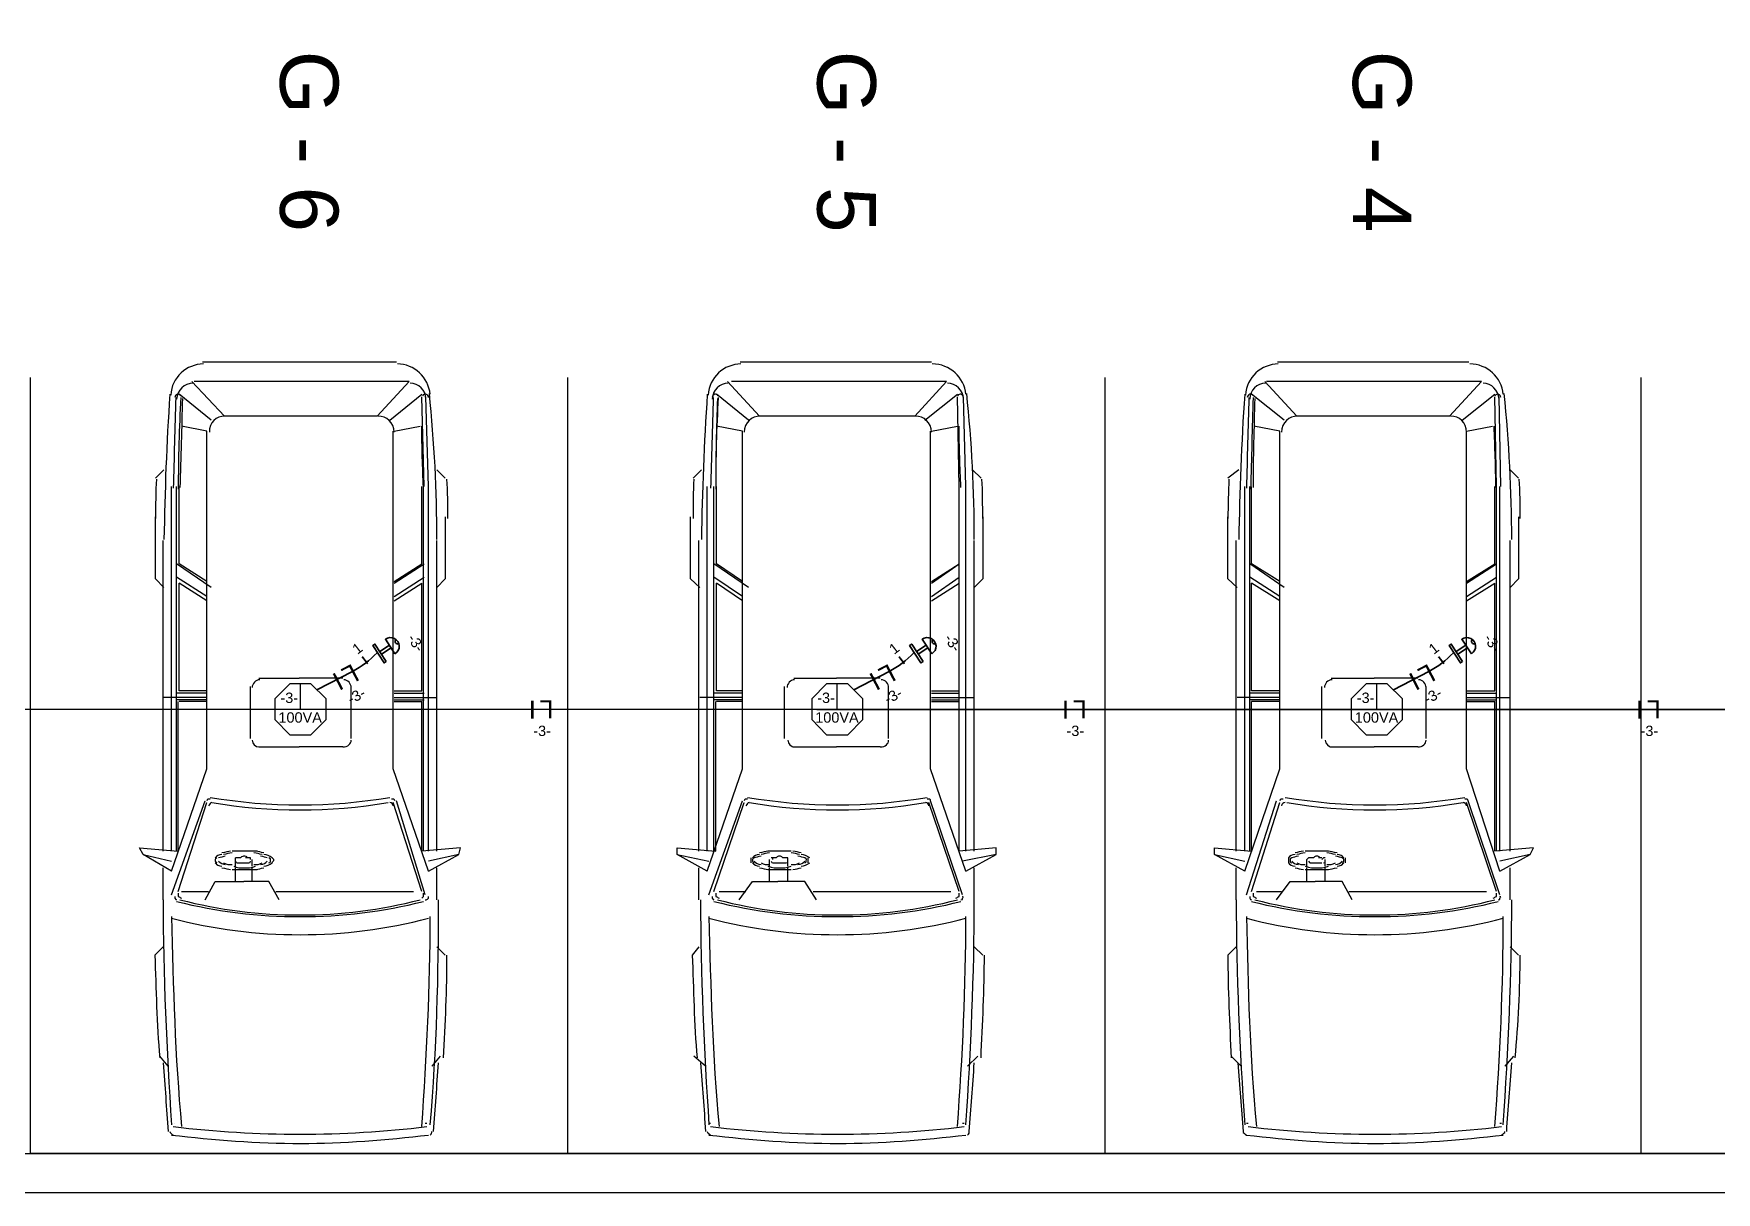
# Model space of a CAD drawing. Header units: millimetres. Extents: x 40 to 176, y -32 to 59.
# Drawn here: x 67.5 to 74, y -16.12 to -11.65 of the extents above; entities that cross this region are included whole.
import ezdxf
from ezdxf.enums import TextEntityAlignment as Align

# ---------------------------------------------------------------- set-up
doc = ezdxf.new("R2010")
doc.units = ezdxf.units.MM
for name, color, linetype in [('1 - Circuitos', 7, 'Continuous'), ('5 - Identificadores', 7, 'Continuous'), ('7 - Eletroduto', 6, 'Continuous'), ('8 - Pontos de iluminação', 5, 'Continuous'), ('9 - Pontos de Tomadas', 240, 'Continuous'), ('Estacionamento', 30, 'Continuous')]:
    doc.layers.add(name, color=color, linetype=linetype)
doc.layers.add('4 - Edificação', color=8, linetype='Continuous', lineweight=20)
doc.styles.add('Arial0', font='arial.ttf', dxfattribs={"height": 3.14658})
doc.styles.get("Standard").update_dxf_attribs({"font": 'arial.ttf'})

# ---------------------------------------------------------------- blocks, each defined once
blk = doc.blocks.new('LAMPADA_TETO')
at = {"layer": '8 - Pontos de iluminação', "color": 5, "linetype": 'Continuous', "lineweight": 15, "true_color": 0x000005}
blk.add_lwpolyline([(0.0401, 0.0986), (-0.0412, 0.0986), (-0.0986, 0.0401), (-0.0986, -0.0395), (-0.0412, -0.098), (0.0401, -0.098), (0.0986, -0.0395), (0.0986, 0.0401)], close=True, dxfattribs=at)
for points in [[(0, 0), (0, 0.0986), (0, 0.0986)], [(0.0986, 0), (-0.0986, 0), (-0.0986, 0)]]:
    blk.add_lwpolyline(points, dxfattribs=at)
at = {"layer": '5 - Identificadores', "ltscale": 0.8, "flags": 4}
blk.add_attdef('I', (0.0233, 0.025), '', height=0.04, dxfattribs=at)
at = {"layer": '5 - Identificadores', "ltscale": 0.8}
blk.add_attdef('-N-', (-0.0775, 0.0247), '', height=0.04, dxfattribs=at)
at = {"layer": '5 - Identificadores', "ltscale": 0.8, "flags": 4}
blk.add_attdef('S-VA', text='', height=0.04, dxfattribs=at).set_placement((-0.0012, -0.0514), align=Align.CENTER)
blk = doc.blocks.new('SENSOR_DE_PRESENCA')
at = {"layer": '8 - Pontos de iluminação'}
for p, q in [((-0.006, -0.0546), (-0.006, -0.01)), ((0.006, -0.0546), (0.006, -0.01))]:
    blk.add_line(p, q, dxfattribs=at)
blk.add_lwpolyline([(0.04, -0.01), (0.04, 0), (0, 0), (-0.04, 0), (-0.04, -0.01), (0, -0.01)], close=True, dxfattribs=at)
blk.add_lwpolyline([(0.0336, -0.0546), (-0.0336, -0.0546, 1.045949)], format="xyb", close=True, dxfattribs=at)
blk.add_arc((0, -0.0897), 0.01, 8.55438, 171.44562, dxfattribs=at)
at = {"layer": '5 - Identificadores', "ltscale": 0.8}
blk.add_attdef('-1-', (0.009, -0.1258), '', height=0.04, dxfattribs=at)
blk = doc.blocks.new('CIRCUITO_LAMPADA')
at = {"layer": '1 - Circuitos', "color": 1}
blk.add_attdef('I', (-0.0831, -0.0365), '', height=0.07, dxfattribs=at)
at = {"layer": '1 - Circuitos', "color": 5}
blk.add_attdef('L', (0.0125, 0.035), '', height=0.07, rotation=180, dxfattribs=at)
at = {"layer": '5 - Identificadores', "ltscale": 0.8}
blk.add_attdef('-N-', (-0.066, -0.103), '', height=0.04, dxfattribs=at)

msp = doc.modelspace()

# ---------------------------------------------------------------- linework, layer by layer
at = {"layer": '4 - Edificação'}
for p, q in [((55.0208, -15.9677), (80.4208, -15.9677)), ((55.6708, -16.1177), (80.4208, -16.1177))]:
    msp.add_line(p, q, dxfattribs=at)
at = {"layer": '4 - Edificação', "color": 252}
msp.add_lwpolyline([(53.5708, -16.1177), (80.5708, -16.1177), (80.5708, -8.1177), (53.5708, -8.1177)], close=True, dxfattribs=at)
at = {"layer": '7 - Eletroduto'}
for points in [[(66.5273, -14.2534), (70.5079, -14.2531)], [(70.5273, -14.2534), (74.3145, -14.2534)]]:
    msp.add_lwpolyline(points, dxfattribs=at)
at = {"layer": '8 - Pontos de iluminação'}
for points in [[(68.5978, -14.1784), (68.7344, -14.1071, 0.082035), (68.8295, -14.0355, -0.114062)], [(70.6702, -14.1784), (70.8068, -14.1071, 0.082035), (70.9019, -14.0355, -0.114062)], [(72.7533, -14.1784), (72.8899, -14.1071, 0.082035), (72.9851, -14.0355, -0.114062)]]:
    msp.add_lwpolyline(points, format="xyb", dxfattribs=at)
at = {"layer": 'Estacionamento', "linetype": 'Continuous', "lineweight": 20}
for points in [[(68.9051, -12.9139), (68.1563, -12.9139), (68.1563, -12.9139)], [(70.9702, -12.9139), (70.231, -12.9139), (70.231, -12.9139)], [(73.0449, -12.9139), (72.3058, -12.9139), (72.3058, -12.9139)], [(68.2406, -13.1214), (68.1141, -12.9884), (68.1141, -12.9884)], [(68.9538, -12.9884), (68.1239, -12.9884), (68.1239, -12.9884)], [(68.8306, -13.1214), (68.9538, -12.9884), (68.9538, -12.9884)], [(70.3056, -13.1214), (70.1824, -12.9884), (70.1824, -12.9884)], [(71.0285, -12.9884), (70.1986, -12.9884), (70.1986, -12.9884)], [(70.9053, -13.1214), (71.0285, -12.9884), (71.0285, -12.9884)], [(72.3804, -13.1214), (72.2572, -12.9884), (72.2572, -12.9884)], [(73.0936, -12.9884), (72.2637, -12.9884), (72.2637, -12.9884)], [(72.9704, -13.1214), (73.0936, -12.9884), (73.0936, -12.9884)], [(68.1887, -13.1376), (68.0655, -13.0371), (68.0655, -13.0371)], [(68.8792, -13.1376), (69.0024, -13.0371), (69.0024, -13.0371)], [(69.0121, -13.3937), (69.0024, -13.0468), (69.0024, -13.0468)], [(69.0283, -13.3937), (69.0186, -13.0468), (69.0186, -13.0468)], [(70.2635, -13.1376), (70.1403, -13.0371), (70.1403, -13.0371)], [(70.9442, -13.1376), (71.0707, -13.0371), (71.0707, -13.0371)], [(71.0771, -13.3937), (71.0707, -13.0468), (71.0707, -13.0468)], [(71.1031, -13.3937), (71.0934, -13.0468), (71.0934, -13.0468)], [(72.3317, -13.1376), (72.2053, -13.0371), (72.2053, -13.0371)], [(73.019, -13.1376), (73.1454, -13.0371), (73.1454, -13.0371)], [(73.1519, -13.3937), (73.1454, -13.0468), (73.1454, -13.0468)], [(73.1681, -13.3937), (73.1616, -13.0468), (73.1616, -13.0468)], [(68.8306, -13.1214), (68.2406, -13.1214), (68.2406, -13.1214)], [(70.9053, -13.1214), (70.3056, -13.1214), (70.3056, -13.1214)], [(72.9704, -13.1214), (72.3804, -13.1214), (72.3804, -13.1214)], [(68.1725, -13.1797), (68.0752, -13.1603), (68.0752, -13.1603)], [(68.8954, -13.1797), (68.9959, -13.1603), (68.9959, -13.1603)], [(70.2408, -13.1797), (70.1403, -13.1603), (70.1403, -13.1603)], [(70.9702, -13.1797), (71.0707, -13.1603), (71.0707, -13.1603)], [(72.3155, -13.1797), (72.215, -13.1603), (72.215, -13.1603)], [(73.0352, -13.1797), (73.1357, -13.1603), (73.1357, -13.1603)], [(68.0071, -13.3288), (67.9747, -13.3613), (67.9747, -13.3613)], [(69.0932, -13.3613), (69.0607, -13.3288), (69.0607, -13.3288)], [(70.0819, -13.3288), (70.0495, -13.3613), (70.0495, -13.3613)], [(71.1614, -13.3613), (71.129, -13.3288), (71.129, -13.3288)], [(72.1567, -13.3288), (72.1145, -13.3613), (72.1145, -13.3613)], [(73.2362, -13.3613), (73.2038, -13.3288), (73.2038, -13.3288)], [(68.0655, -13.6919), (68.0655, -13.3937), (68.0655, -13.3937)], [(69.0024, -13.6919), (69.0024, -13.3937), (69.0024, -13.3937)], [(70.1403, -13.6919), (70.1403, -13.3937), (70.1403, -13.3937)], [(71.0771, -13.6919), (71.0771, -13.3937), (71.0771, -13.3937)], [(72.2053, -13.6919), (72.2053, -13.3937), (72.2053, -13.3937)], [(73.1454, -13.6919), (73.1454, -13.3937), (73.1454, -13.3937)], [(68.0071, -13.7827), (67.9747, -13.7503), (67.9747, -13.5104)], [(69.0932, -13.5104), (69.0932, -13.7503), (69.0607, -13.7827)], [(70.0754, -13.7827), (70.0398, -13.7503), (70.0398, -13.5104)], [(71.1679, -13.5104), (71.1679, -13.7503), (71.1355, -13.7827)], [(72.1502, -13.7827), (72.1145, -13.7503), (72.1145, -13.5104)], [(73.2362, -13.5104), (73.2362, -13.7503), (73.2038, -13.7827)], [(68.1887, -13.7827), (68.0558, -13.6919), (68.0558, -13.6919)], [(68.1725, -13.76), (68.0655, -13.6919), (68.0655, -13.6919)], [(68.8954, -13.76), (69.0024, -13.6919), (69.0024, -13.6919)], [(68.8954, -13.7665), (69.0121, -13.6919), (69.0121, -13.6919)], [(70.2635, -13.7827), (70.1305, -13.6919), (70.1305, -13.6919)], [(70.2408, -13.76), (70.1403, -13.6919), (70.1403, -13.6919)], [(70.9702, -13.76), (71.0771, -13.6919), (71.0771, -13.6919)], [(70.9702, -13.7665), (71.0771, -13.6919), (71.0771, -13.6919)], [(72.3317, -13.7827), (72.1988, -13.6919), (72.1988, -13.6919)], [(72.3155, -13.76), (72.2053, -13.6919), (72.2053, -13.6919)], [(73.0352, -13.76), (73.1454, -13.6919), (73.1454, -13.6919)], [(73.0352, -13.7665), (73.1519, -13.6919), (73.1519, -13.6919)], [(68.1725, -13.8184), (68.0558, -13.7438), (68.0558, -13.7438)], [(68.1725, -13.8346), (68.0655, -13.7665), (68.0655, -13.7665)], [(68.0655, -14.1814), (68.0655, -13.7665), (68.0655, -13.7665)], [(68.8954, -13.8184), (69.0121, -13.7438), (69.0121, -13.7438)], [(68.8954, -13.8346), (69.0024, -13.7665), (69.0024, -13.7665)], [(69.0024, -14.1814), (69.0024, -13.7665), (69.0024, -13.7665)], [(70.2408, -13.8184), (70.1305, -13.7438), (70.1305, -13.7438)], [(70.2408, -13.8346), (70.1403, -13.7665), (70.1403, -13.7665)], [(70.1403, -14.1814), (70.1403, -13.7665), (70.1403, -13.7665)], [(70.9702, -13.8184), (71.0771, -13.7438), (71.0771, -13.7438)], [(70.9702, -13.8346), (71.0771, -13.7665), (71.0771, -13.7665)], [(71.0771, -14.1814), (71.0771, -13.7665), (71.0771, -13.7665)], [(72.3155, -13.8184), (72.1988, -13.7438), (72.1988, -13.7438)], [(72.3155, -13.8346), (72.2053, -13.7665), (72.2053, -13.7665)], [(72.2053, -14.1814), (72.2053, -13.7665), (72.2053, -13.7665)], [(73.0352, -13.8184), (73.1519, -13.7438), (73.1519, -13.7438)], [(73.0352, -13.8346), (73.1454, -13.7665), (73.1454, -13.7665)], [(73.1454, -14.1814), (73.1454, -13.7665), (73.1454, -13.7665)], [(68.3735, -14.1328), (68.5291, -14.1328), (68.5291, -14.1328)], [(68.6977, -14.1328), (68.5291, -14.1328), (68.5291, -14.1328)], [(70.4385, -14.1328), (70.6038, -14.1328), (70.6038, -14.1328)], [(70.7724, -14.1328), (70.6038, -14.1328), (70.6038, -14.1328)], [(72.5133, -14.1328), (72.6786, -14.1328), (72.6786, -14.1328)], [(72.8472, -14.1328), (72.6786, -14.1328), (72.6786, -14.1328)], [(68.1725, -14.2074), (68.0071, -14.2074), (68.0071, -14.2074)], [(68.1725, -14.1912), (68.0558, -14.1912), (68.0558, -14.1912)], [(68.1725, -14.2171), (68.0558, -14.2171), (68.0558, -14.2171)], [(68.1725, -14.1814), (68.0655, -14.1814), (68.0655, -14.1814)], [(68.1725, -14.2236), (68.0655, -14.2236), (68.0655, -14.2236)], [(68.8954, -14.1814), (69.0024, -14.1814), (69.0024, -14.1814)], [(68.8954, -14.1912), (69.0121, -14.1912), (69.0121, -14.1912)], [(68.8954, -14.2074), (69.0607, -14.2074), (69.0607, -14.2074)], [(68.8954, -14.2171), (69.0121, -14.2171), (69.0121, -14.2171)], [(68.8954, -14.2236), (69.0024, -14.2236), (69.0024, -14.2236)], [(70.2408, -14.2074), (70.0754, -14.2074), (70.0754, -14.2074)], [(70.2408, -14.1912), (70.1305, -14.1912), (70.1305, -14.1912)], [(70.2408, -14.2171), (70.1305, -14.2171), (70.1305, -14.2171)], [(70.2408, -14.1814), (70.1403, -14.1814), (70.1403, -14.1814)], [(70.2408, -14.2236), (70.1403, -14.2236), (70.1403, -14.2236)], [(70.9702, -14.1814), (71.0771, -14.1814), (71.0771, -14.1814)], [(70.9702, -14.1912), (71.0771, -14.1912), (71.0771, -14.1912)], [(70.9702, -14.2074), (71.1355, -14.2074), (71.1355, -14.2074)], [(70.9702, -14.2171), (71.0771, -14.2171), (71.0771, -14.2171)], [(70.9702, -14.2236), (71.0771, -14.2236), (71.0771, -14.2236)], [(72.3155, -14.2074), (72.1502, -14.2074), (72.1502, -14.2074)], [(72.3155, -14.1912), (72.1988, -14.1912), (72.1988, -14.1912)], [(72.3155, -14.2171), (72.1988, -14.2171), (72.1988, -14.2171)], [(72.3155, -14.1814), (72.2053, -14.1814), (72.2053, -14.1814)], [(72.3155, -14.2236), (72.2053, -14.2236), (72.2053, -14.2236)], [(73.0352, -14.1814), (73.1454, -14.1814), (73.1454, -14.1814)], [(73.0352, -14.1912), (73.1519, -14.1912), (73.1519, -14.1912)], [(73.0352, -14.2074), (73.2038, -14.2074), (73.2038, -14.2074)], [(73.0352, -14.2171), (73.1519, -14.2171), (73.1519, -14.2171)], [(73.0352, -14.2236), (73.1454, -14.2236), (73.1454, -14.2236)]]:
    msp.add_lwpolyline(points, dxfattribs=at)
at = {"layer": 'Estacionamento', "linetype": 'Continuous', "lineweight": 9}
for points in [[(69.5665, -15.9677), (67.4917, -15.9677), (67.4917, -12.9722)], [(71.6412, -15.9677), (69.5665, -15.9677), (69.5665, -12.9722)], [(73.7095, -15.9677), (71.6412, -15.9677), (71.6412, -12.9722)], [(75.7843, -15.9677), (73.7095, -15.9677), (73.7095, -12.9722)], [(68.1725, -14.4829), (68.1725, -13.1797), (68.1725, -13.1797)], [(68.8922, -14.4829), (68.8922, -13.1797), (68.8922, -13.1797)], [(70.2408, -14.4829), (70.2408, -13.1797), (70.2408, -13.1797)], [(70.9669, -14.4829), (70.9669, -13.1797), (70.9669, -13.1797)], [(72.3155, -14.4829), (72.3155, -13.1797), (72.3155, -13.1797)], [(73.0352, -14.4829), (73.0352, -13.1797), (73.0352, -13.1797)], [(68.0363, -14.8006), (68.0363, -13.3937), (68.0363, -13.3937)], [(68.0558, -14.8006), (68.0558, -13.3937), (68.0558, -13.3937)], [(69.0089, -14.8006), (69.0089, -13.3937), (69.0089, -13.3937)], [(69.0283, -14.8006), (69.0283, -13.3937), (69.0283, -13.3937)], [(70.1046, -14.8006), (70.1046, -13.3937), (70.1046, -13.3937)], [(70.1305, -14.8006), (70.1305, -13.3937), (70.1305, -13.3937)], [(71.0771, -14.8006), (71.0771, -13.3937), (71.0771, -13.3937)], [(71.1031, -14.8006), (71.1031, -13.3937), (71.1031, -13.3937)], [(72.1794, -14.8006), (72.1794, -13.3937), (72.1794, -13.3937)], [(72.1988, -14.8006), (72.1988, -13.3937), (72.1988, -13.3937)], [(73.1519, -14.8006), (73.1519, -13.3937), (73.1519, -13.3937)], [(73.1649, -14.8006), (73.1649, -13.3937), (73.1649, -13.3937)], [(68.0039, -14.8006), (68.0039, -13.6012), (68.0039, -13.6012)], [(69.0607, -14.8006), (69.0607, -13.6012), (69.0607, -13.6012)], [(70.0722, -14.8006), (70.0722, -13.6012), (70.0722, -13.6012)], [(71.1355, -14.8006), (71.1355, -13.6012), (71.1355, -13.6012)], [(72.1469, -14.8006), (72.1469, -13.6012), (72.1469, -13.6012)], [(73.2038, -14.8006), (73.2038, -13.6012), (73.2038, -13.6012)], [(68.0558, -14.8006), (68.0558, -13.7438), (68.0558, -13.7438)], [(70.1305, -14.8006), (70.1305, -13.7438), (70.1305, -13.7438)], [(72.1988, -14.8006), (72.1988, -13.7438), (72.1988, -13.7438)], [(68.0623, -14.8006), (68.0623, -14.2236), (68.0623, -14.2236)], [(68.3411, -14.3662), (68.3411, -14.1652), (68.3411, -14.1652)], [(68.7301, -14.3662), (68.7301, -14.1652), (68.7301, -14.1652)], [(69.0024, -14.8006), (69.0024, -14.2236), (69.0024, -14.2236)], [(70.137, -14.8006), (70.137, -14.2236), (70.137, -14.2236)], [(70.4029, -14.3662), (70.4029, -14.1652), (70.4029, -14.1652)], [(70.8048, -14.3662), (70.8048, -14.1652), (70.8048, -14.1652)], [(71.0771, -14.8006), (71.0771, -14.2236), (71.0771, -14.2236)], [(72.2053, -14.8006), (72.2053, -14.2236), (72.2053, -14.2236)], [(72.4776, -14.3662), (72.4776, -14.1652), (72.4776, -14.1652)], [(72.8796, -14.3662), (72.8796, -14.1652), (72.8796, -14.1652)], [(73.1454, -14.8006), (73.1454, -14.2236), (73.1454, -14.2236)], [(68.3735, -14.3986), (68.5291, -14.3986), (68.5291, -14.3986)], [(68.6977, -14.3986), (68.5291, -14.3986), (68.5291, -14.3986)], [(70.4353, -14.3986), (70.6038, -14.3986), (70.6038, -14.3986)], [(70.7724, -14.3986), (70.6038, -14.3986), (70.6038, -14.3986)], [(72.51, -14.3986), (72.6786, -14.3986), (72.6786, -14.3986)], [(72.8472, -14.3986), (72.6786, -14.3986), (72.6786, -14.3986)], [(68.0363, -14.8784), (68.1725, -14.4829), (68.1725, -14.4829)], [(69.0283, -14.8784), (68.8922, -14.4829), (68.8922, -14.4829)], [(70.1046, -14.8784), (70.2408, -14.4829), (70.2408, -14.4829)], [(71.1031, -14.8784), (70.9669, -14.4829), (70.9669, -14.4829)], [(72.1794, -14.8784), (72.3155, -14.4829), (72.3155, -14.4829)], [(73.1649, -14.8784), (73.0352, -14.4829), (73.0352, -14.4829)], [(68.0363, -14.9692), (68.166, -14.6061), (68.166, -14.6061)], [(68.0623, -14.9562), (68.1725, -14.6126), (68.1725, -14.6126)], [(69.0024, -14.9562), (68.8922, -14.6126), (68.8922, -14.6126)], [(69.0154, -14.9692), (68.9051, -14.6061), (68.9051, -14.6061)], [(70.1111, -14.9692), (70.2408, -14.6061), (70.2408, -14.6061)], [(70.1305, -14.9562), (70.2472, -14.6126), (70.2472, -14.6126)], [(71.0771, -14.9562), (70.9604, -14.6126), (70.9604, -14.6126)], [(71.0901, -14.9692), (70.9669, -14.6061), (70.9669, -14.6061)], [(72.1859, -14.9692), (72.3026, -14.6061), (72.3026, -14.6061)], [(72.2053, -14.9562), (72.3155, -14.6126), (72.3155, -14.6126)], [(73.1519, -14.9562), (73.0352, -14.6126), (73.0352, -14.6126)], [(73.1649, -14.9692), (73.0417, -14.6061), (73.0417, -14.6061)], [(67.9261, -14.8136), (67.9131, -14.7877), (68.0623, -14.8006)], [(69.145, -14.8136), (69.1515, -14.7877), (69.0024, -14.8006)], [(69.9879, -14.8136), (69.9879, -14.7877), (70.137, -14.8006)], [(71.2198, -14.8136), (71.2198, -14.7877), (71.0771, -14.8006)], [(72.0627, -14.8136), (72.0627, -14.7877), (72.2053, -14.8006)], [(73.2816, -14.8136), (73.2946, -14.7877), (73.1454, -14.8006)], [(68.0363, -14.8784), (67.9261, -14.8136), (68.0363, -14.8395)], [(68.0039, -14.9886), (68.0039, -14.8655), (68.0039, -14.8655)], [(68.2827, -14.833), (68.2827, -14.8266), (68.2827, -14.8266)], [(68.2827, -14.859), (68.2827, -14.833), (68.2827, -14.833)], [(68.2827, -14.9173), (68.2827, -14.8655), (68.2827, -14.8655)], [(68.3411, -14.833), (68.3411, -14.8266), (68.3411, -14.8266)], [(68.3475, -14.859), (68.3475, -14.833), (68.3475, -14.833)], [(68.3475, -14.9173), (68.3475, -14.8655), (68.3475, -14.8655)], [(69.0283, -14.8784), (69.145, -14.8136), (69.0283, -14.8395)], [(69.0607, -14.9886), (69.0607, -14.8655), (69.0607, -14.8655)], [(70.1046, -14.8784), (69.9879, -14.8136), (70.1111, -14.8395)], [(70.0722, -14.9886), (70.0722, -14.8655), (70.0722, -14.8655)], [(70.3445, -14.859), (70.3445, -14.833), (70.3445, -14.833)], [(70.3445, -14.9173), (70.3445, -14.8655), (70.3445, -14.8655)], [(70.3575, -14.833), (70.3575, -14.8266), (70.3575, -14.8266)], [(70.4158, -14.833), (70.4158, -14.8266), (70.4158, -14.8266)], [(70.4158, -14.859), (70.4158, -14.833), (70.4158, -14.833)], [(70.4158, -14.9173), (70.4158, -14.8655), (70.4158, -14.8655)], [(71.1031, -14.8784), (71.2198, -14.8136), (71.0901, -14.8395)], [(71.1355, -14.9886), (71.1355, -14.8655), (71.1355, -14.8655)], [(72.1794, -14.8784), (72.0627, -14.8136), (72.1794, -14.8395)], [(72.1469, -14.9886), (72.1469, -14.8655), (72.1469, -14.8655)], [(72.4193, -14.833), (72.4257, -14.8266), (72.4257, -14.8266)], [(72.4193, -14.859), (72.4193, -14.833), (72.4193, -14.833)], [(72.4193, -14.9173), (72.4193, -14.8655), (72.4193, -14.8655)], [(72.4776, -14.833), (72.4841, -14.8266), (72.4841, -14.8266)], [(72.4906, -14.859), (72.4906, -14.833), (72.4906, -14.833)], [(72.4906, -14.9173), (72.4906, -14.8655), (72.4906, -14.8655)], [(73.1649, -14.8784), (73.2816, -14.8136), (73.1649, -14.8395)], [(73.2038, -14.9886), (73.2038, -14.8655), (73.2038, -14.8655)], [(68.166, -14.9886), (68.2049, -14.9173), (68.3151, -14.9173)], [(68.4513, -14.9886), (68.4124, -14.9173), (68.3151, -14.9173)], [(70.2278, -14.9886), (70.2797, -14.9173), (70.3769, -14.9173)], [(70.526, -14.9886), (70.4807, -14.9173), (70.3769, -14.9173)], [(72.3026, -14.9886), (72.3544, -14.9173), (72.4517, -14.9173)], [(72.5943, -14.9886), (72.5554, -14.9173), (72.4517, -14.9173)], [(68.0752, -14.9562), (68.179, -14.9562), (68.179, -14.9562)], [(68.4383, -14.9562), (68.97, -14.9562), (68.97, -14.9562)], [(70.15, -14.9562), (70.2537, -14.9562), (70.2537, -14.9562)], [(70.5131, -14.9562), (71.0447, -14.9562), (71.0447, -14.9562)], [(72.2248, -14.9562), (72.322, -14.9562), (72.322, -14.9562)], [(72.5814, -14.9562), (73.113, -14.9562), (73.113, -14.9562)], [(68.0039, -15.1702), (67.9715, -15.2026), (67.9715, -15.2026)], [(69.0932, -15.2026), (69.0607, -15.1702), (69.0607, -15.1702)], [(70.0722, -15.1702), (70.0463, -15.2026), (70.0463, -15.2026)], [(71.1679, -15.2026), (71.1355, -15.1702), (71.1355, -15.1702)], [(72.1469, -15.1702), (72.1145, -15.2026), (72.1145, -15.2026)], [(73.2362, -15.2026), (73.2038, -15.1702), (73.2038, -15.1702)], [(68.0234, -15.6305), (67.9909, -15.5916), (67.9909, -15.5916)], [(69.0737, -15.5916), (69.0413, -15.6305), (69.0413, -15.6305)], [(70.0981, -15.6305), (70.0527, -15.5916), (70.0527, -15.5916)], [(71.1485, -15.5916), (71.1096, -15.6305), (71.1096, -15.6305)], [(72.1664, -15.6305), (72.1275, -15.5916), (72.1275, -15.5916)], [(73.2167, -15.5916), (73.1843, -15.6305), (73.1843, -15.6305)], [(69.0154, -15.851), (69.0218, -15.851), (69.0218, -15.851)], [(70.1111, -15.851), (70.1176, -15.851), (70.1176, -15.851)], [(71.0901, -15.851), (71.0966, -15.851), (71.0966, -15.851)], [(72.1859, -15.851), (72.1923, -15.851), (72.1923, -15.851)], [(73.1649, -15.851), (73.1714, -15.851), (73.1714, -15.851)]]:
    msp.add_lwpolyline(points, dxfattribs=at)
msp.add_lwpolyline([(68.0493, -15.851), (68.0493, -15.851)], close=True, dxfattribs=at)
at = {"layer": 'Estacionamento', "linetype": 'Continuous', "lineweight": 20}
for points in [[(68.1595, -12.9204), (68.0947, -12.9204), (68.0363, -12.9722), (68.0331, -13.0403)], [(69.0348, -13.0371), (69.0283, -12.9722), (68.9732, -12.9204), (68.9084, -12.9204)], [(70.2343, -12.9204), (70.1694, -12.9204), (70.1111, -12.9722), (70.1078, -13.0403)], [(71.1031, -13.0371), (71.0966, -12.9722), (71.0415, -12.9204), (70.9734, -12.9204)], [(72.309, -12.9204), (72.2442, -12.9204), (72.1859, -12.9722), (72.1826, -13.0403)], [(73.1778, -13.0371), (73.1714, -12.9722), (73.1163, -12.9204), (73.0482, -12.9204)], [(68.0298, -13.0371), (68.0169, -13.2251), (68.0104, -13.4131), (68.0071, -13.5979)], [(68.0525, -13.05), (68.0493, -13.1667), (68.046, -13.2835), (68.0428, -13.4002)], [(68.1206, -12.9949), (68.085, -12.9949), (68.059, -13.0209), (68.0558, -13.0565)], [(68.072, -13.05), (68.0655, -13.1667), (68.0623, -13.2835), (68.0623, -13.4034)], [(68.0785, -13.0533), (68.0752, -13.1667), (68.072, -13.2802), (68.0687, -13.3969)], [(69.0186, -13.0565), (69.0186, -13.0209), (68.9894, -12.9949), (68.957, -12.9949)], [(69.0607, -13.5979), (69.0607, -13.4099), (69.051, -13.2219), (69.0316, -13.0338)], [(70.1046, -13.0371), (70.0916, -13.2251), (70.0852, -13.4131), (70.0819, -13.5979)], [(70.1273, -13.05), (70.1241, -13.1667), (70.1208, -13.2835), (70.1176, -13.4002)], [(70.1856, -12.9949), (70.1532, -12.9949), (70.1241, -13.0209), (70.1241, -13.0565)], [(70.1467, -13.05), (70.1403, -13.1667), (70.137, -13.2835), (70.137, -13.4034)], [(70.1435, -13.0533), (70.1403, -13.1667), (70.137, -13.2802), (70.137, -13.3969)], [(71.0934, -13.0565), (71.0934, -13.0209), (71.0642, -12.9949), (71.0318, -12.9949)], [(71.1355, -13.5979), (71.1355, -13.4099), (71.1258, -13.2219), (71.1063, -13.0338)], [(72.1794, -13.0371), (72.1664, -13.2251), (72.1599, -13.4131), (72.1567, -13.5979)], [(72.1956, -13.05), (72.1923, -13.1667), (72.1891, -13.2835), (72.1859, -13.4002)], [(72.2604, -12.9949), (72.228, -12.9949), (72.1988, -13.0209), (72.1988, -13.0565)], [(72.2118, -13.05), (72.2085, -13.1667), (72.2053, -13.2835), (72.2021, -13.4034)], [(72.2183, -13.0533), (72.215, -13.1667), (72.2118, -13.2802), (72.2118, -13.3969)], [(73.1616, -13.0565), (73.1584, -13.0209), (73.1325, -12.9949), (73.1, -12.9949)], [(73.2103, -13.5979), (73.2103, -13.4099), (73.2005, -13.2219), (73.1811, -13.0338)], [(68.2438, -13.1214), (68.2081, -13.1214), (68.1822, -13.1473), (68.1822, -13.183)], [(68.2438, -13.1214), (68.2081, -13.1214), (68.1822, -13.1473), (68.1822, -13.183)], [(68.8954, -13.183), (68.8954, -13.1473), (68.8662, -13.1214), (68.8338, -13.1214)], [(70.3088, -13.1214), (70.2764, -13.1214), (70.2472, -13.1473), (70.2472, -13.183)], [(70.3088, -13.1214), (70.2764, -13.1214), (70.2472, -13.1473), (70.2472, -13.183)], [(70.9702, -13.183), (70.9702, -13.1473), (70.941, -13.1214), (70.9086, -13.1214)], [(72.3836, -13.1214), (72.3512, -13.1214), (72.322, -13.1473), (72.322, -13.183)], [(72.3836, -13.1214), (72.3512, -13.1214), (72.322, -13.1473), (72.322, -13.183)], [(73.0352, -13.183), (73.0352, -13.1473), (73.0093, -13.1214), (72.9736, -13.1214)], [(69.0089, -13.3969), (69.0056, -13.3191), (69.0024, -13.2413), (69.0024, -13.1603)], [(71.0836, -13.3969), (71.0804, -13.3191), (71.0771, -13.2413), (71.0771, -13.1603)], [(73.1487, -13.3969), (73.1487, -13.3191), (73.1454, -13.2413), (73.1422, -13.1603)], [(67.978, -13.3645), (67.9747, -13.4131), (67.9747, -13.465), (67.9747, -13.5169)], [(69.1029, -13.5169), (69.1029, -13.465), (69.1029, -13.4131), (69.0996, -13.3645)], [(70.0527, -13.3645), (70.0495, -13.4131), (70.0495, -13.465), (70.0495, -13.5169)], [(71.1679, -13.5169), (71.1679, -13.465), (71.1679, -13.4131), (71.1647, -13.3645)], [(72.1178, -13.3645), (72.1178, -13.4131), (72.1145, -13.465), (72.1145, -13.5169)], [(73.2427, -13.5169), (73.2427, -13.465), (73.2427, -13.4131), (73.2394, -13.3645)], [(68.3767, -14.1393), (68.3605, -14.1393), (68.3475, -14.1555), (68.3475, -14.1685)], [(68.7301, -14.1685), (68.7301, -14.1555), (68.7171, -14.1393), (68.7009, -14.1393)], [(70.4418, -14.1393), (70.4255, -14.1393), (70.4126, -14.1555), (70.4126, -14.1685)], [(70.8048, -14.1685), (70.8048, -14.1555), (70.7919, -14.1393), (70.7757, -14.1393)], [(72.5165, -14.1393), (72.5003, -14.1393), (72.4873, -14.1555), (72.4873, -14.1685)], [(72.8796, -14.1685), (72.8796, -14.1555), (72.8666, -14.1393), (72.8504, -14.1393)]]:
    msp.add_open_spline(points, degree=3, dxfattribs=at)
for points in [[(68.072, -13.0436), (68.0687, -13.0371), (68.0623, -13.0371), (68.059, -13.0371), (68.059, -13.0371), (68.0525, -13.0403), (68.0493, -13.0436), (68.0493, -13.05)], [(69.0283, -13.05), (69.0283, -13.0436), (69.0251, -13.0403), (69.0186, -13.0371), (69.0186, -13.0371), (69.0121, -13.0371), (69.0089, -13.0371), (69.0056, -13.0436)], [(70.1467, -13.0436), (70.1435, -13.0371), (70.137, -13.0371), (70.1338, -13.0371), (70.1338, -13.0371), (70.1273, -13.0403), (70.1241, -13.0436), (70.1241, -13.05)], [(71.0934, -13.05), (71.0934, -13.0436), (71.0901, -13.0403), (71.0836, -13.0371), (71.0836, -13.0371), (71.0804, -13.0371), (71.0739, -13.0371), (71.0707, -13.0436)], [(72.2118, -13.0436), (72.2118, -13.0371), (72.2053, -13.0371), (72.1988, -13.0371), (72.1988, -13.0371), (72.1956, -13.0403), (72.1891, -13.0436), (72.1891, -13.05)], [(73.1681, -13.05), (73.1681, -13.0436), (73.1649, -13.0403), (73.1584, -13.0371), (73.1584, -13.0371), (73.1552, -13.0371), (73.1487, -13.0371), (73.1454, -13.0436)]]:
    msp.add_open_spline(points, degree=3, knots=[0, 0, 0, 0, 0.125, 0.125, 0.125, 0.125001, 1, 1, 1, 1], dxfattribs=at)
at = {"layer": 'Estacionamento', "linetype": 'Continuous', "lineweight": 9}
for points in [[(68.3475, -14.3727), (68.3475, -14.3857), (68.3605, -14.3986), (68.3735, -14.3986)], [(68.6977, -14.3986), (68.7171, -14.3986), (68.7301, -14.3857), (68.7301, -14.3727)], [(70.4158, -14.3727), (70.4158, -14.3857), (70.4288, -14.3986), (70.4418, -14.3986)], [(70.7724, -14.3986), (70.7919, -14.3986), (70.8048, -14.3857), (70.8048, -14.3727)], [(72.4906, -14.3727), (72.4906, -14.3857), (72.5035, -14.3986), (72.5165, -14.3986)], [(72.8472, -14.3986), (72.8666, -14.3986), (72.8796, -14.3857), (72.8796, -14.3727)], [(68.1854, -14.5996), (68.179, -14.5996), (68.1725, -14.5996), (68.1725, -14.6061)], [(68.1919, -14.6126), (68.1854, -14.6126), (68.1854, -14.6191), (68.179, -14.6256)], [(68.1854, -14.5931), (68.4124, -14.632), (68.6523, -14.632), (68.8792, -14.5931)], [(68.1919, -14.6126), (68.4189, -14.6515), (68.6458, -14.6515), (68.8727, -14.6126)], [(68.8922, -14.6256), (68.8922, -14.6191), (68.8857, -14.6126), (68.8792, -14.6126)], [(68.8986, -14.6061), (68.8986, -14.5996), (68.8922, -14.5996), (68.8857, -14.5996)], [(70.2602, -14.5996), (70.2537, -14.5996), (70.2472, -14.5996), (70.2472, -14.6061)], [(70.2667, -14.6126), (70.2602, -14.6126), (70.2602, -14.6191), (70.2537, -14.6256)], [(70.2602, -14.5931), (70.4871, -14.632), (70.727, -14.632), (70.954, -14.5931)], [(70.2667, -14.6126), (70.4936, -14.6515), (70.7205, -14.6515), (70.9475, -14.6126)], [(70.9604, -14.6256), (70.9604, -14.6191), (70.954, -14.6126), (70.9475, -14.6126)], [(70.9669, -14.6061), (70.9669, -14.5996), (70.9604, -14.5996), (70.954, -14.5996)], [(72.3285, -14.5996), (72.322, -14.5996), (72.3155, -14.5996), (72.3155, -14.6061)], [(72.335, -14.6126), (72.3285, -14.6126), (72.322, -14.6191), (72.322, -14.6256)], [(72.335, -14.5931), (72.5619, -14.632), (72.8018, -14.632), (73.0287, -14.5931)], [(72.3415, -14.6126), (72.5684, -14.6515), (72.7953, -14.6515), (73.0222, -14.6126)], [(73.0352, -14.6256), (73.0352, -14.6191), (73.0287, -14.6126), (73.0222, -14.6126)], [(73.0417, -14.6061), (73.0417, -14.5996), (73.0352, -14.5996), (73.0287, -14.5996)], [(68.2633, -14.8006), (68.2568, -14.8006), (68.2438, -14.8071), (68.2308, -14.8071)], [(68.2697, -14.8071), (68.2568, -14.8071), (68.2503, -14.8136), (68.2373, -14.8136)], [(68.3151, -14.8006), (68.3022, -14.8006), (68.2827, -14.8006), (68.2697, -14.8006)], [(68.3151, -14.8006), (68.3022, -14.8006), (68.2892, -14.8006), (68.2762, -14.8006)], [(68.367, -14.8006), (68.3475, -14.8006), (68.3346, -14.8006), (68.3151, -14.8006)], [(68.3605, -14.8006), (68.3475, -14.8006), (68.3281, -14.8006), (68.3151, -14.8006)], [(68.3864, -14.8136), (68.3735, -14.8136), (68.367, -14.8071), (68.354, -14.8071)], [(68.3929, -14.8071), (68.38, -14.8071), (68.3735, -14.8006), (68.3605, -14.8006)], [(70.338, -14.8006), (70.3315, -14.8006), (70.3186, -14.8071), (70.3056, -14.8071)], [(70.3445, -14.8071), (70.3315, -14.8071), (70.325, -14.8136), (70.3121, -14.8136)], [(70.3834, -14.8006), (70.3704, -14.8006), (70.351, -14.8006), (70.338, -14.8006)], [(70.3834, -14.8006), (70.3704, -14.8006), (70.3575, -14.8006), (70.338, -14.8006)], [(70.4288, -14.8006), (70.4158, -14.8006), (70.3964, -14.8006), (70.3834, -14.8006)], [(70.4288, -14.8006), (70.4093, -14.8006), (70.3964, -14.8006), (70.3834, -14.8006)], [(70.4612, -14.8136), (70.4482, -14.8136), (70.4418, -14.8071), (70.4288, -14.8071)], [(70.4677, -14.8071), (70.4547, -14.8071), (70.4482, -14.8006), (70.4353, -14.8006)], [(72.4063, -14.8006), (72.3933, -14.8006), (72.3868, -14.8071), (72.3739, -14.8071)], [(72.4128, -14.8071), (72.3998, -14.8071), (72.3933, -14.8136), (72.3804, -14.8136)], [(72.4582, -14.8006), (72.4452, -14.8006), (72.4257, -14.8006), (72.4128, -14.8006)], [(72.4582, -14.8006), (72.4452, -14.8006), (72.4322, -14.8006), (72.4128, -14.8006)], [(72.5035, -14.8006), (72.4906, -14.8006), (72.4711, -14.8006), (72.4582, -14.8006)], [(72.5035, -14.8006), (72.4841, -14.8006), (72.4711, -14.8006), (72.4582, -14.8006)], [(72.5295, -14.8136), (72.5165, -14.8136), (72.51, -14.8071), (72.4971, -14.8071)], [(72.536, -14.8071), (72.523, -14.8071), (72.51, -14.8006), (72.5035, -14.8006)], [(68.2308, -14.8136), (68.2179, -14.8136), (68.2114, -14.8201), (68.2049, -14.8266)], [(68.2114, -14.8266), (68.2049, -14.8266), (68.2049, -14.833), (68.2049, -14.833)], [(68.2114, -14.8266), (68.2049, -14.8266), (68.2049, -14.833), (68.2049, -14.833)], [(68.2049, -14.833), (68.2049, -14.8395), (68.2049, -14.8395), (68.2114, -14.846)], [(68.2049, -14.833), (68.2049, -14.8395), (68.2049, -14.846), (68.2114, -14.846)], [(68.2049, -14.846), (68.2114, -14.8525), (68.2179, -14.859), (68.2308, -14.859)], [(68.2438, -14.8201), (68.2373, -14.8201), (68.2243, -14.8266), (68.2179, -14.8266)], [(68.2179, -14.8395), (68.2243, -14.846), (68.2373, -14.8525), (68.2438, -14.8525)], [(68.2308, -14.8655), (68.2438, -14.8655), (68.2568, -14.8719), (68.2633, -14.8719)], [(68.2373, -14.846), (68.2503, -14.8525), (68.2568, -14.8525), (68.2697, -14.8525)], [(68.2697, -14.8719), (68.2827, -14.8719), (68.3022, -14.8719), (68.3151, -14.8719)], [(68.2762, -14.859), (68.2892, -14.8655), (68.3022, -14.8655), (68.3151, -14.8655)], [(68.2892, -14.8266), (68.2892, -14.8266), (68.2827, -14.8266), (68.2827, -14.8266)], [(68.2827, -14.8395), (68.2827, -14.846), (68.2892, -14.846), (68.2892, -14.846)], [(68.3022, -14.8266), (68.2957, -14.8266), (68.2957, -14.8266), (68.2892, -14.8266)], [(68.2892, -14.846), (68.2957, -14.846), (68.2957, -14.846), (68.3022, -14.846)], [(68.3151, -14.8201), (68.3151, -14.8201), (68.3086, -14.8201), (68.3022, -14.8266)], [(68.3022, -14.846), (68.3086, -14.846), (68.3151, -14.846), (68.3151, -14.846)], [(68.3281, -14.8266), (68.3281, -14.8201), (68.3216, -14.8201), (68.3151, -14.8201)], [(68.3151, -14.846), (68.3216, -14.846), (68.3281, -14.846), (68.3281, -14.846)], [(68.3151, -14.8655), (68.3281, -14.8655), (68.3475, -14.8655), (68.3605, -14.859)], [(68.3151, -14.8719), (68.3346, -14.8719), (68.3475, -14.8719), (68.367, -14.8719)], [(68.3346, -14.8266), (68.3346, -14.8266), (68.3281, -14.8266), (68.3216, -14.8266)], [(68.3216, -14.846), (68.3281, -14.846), (68.3346, -14.846), (68.3346, -14.846)], [(68.3411, -14.8266), (68.3411, -14.8266), (68.3411, -14.8266), (68.3346, -14.8266)], [(68.3346, -14.846), (68.3411, -14.846), (68.3411, -14.846), (68.3411, -14.8395)], [(68.354, -14.8525), (68.367, -14.8525), (68.3735, -14.8525), (68.3864, -14.846)], [(68.3605, -14.8719), (68.3735, -14.8719), (68.38, -14.8655), (68.3929, -14.8655)], [(68.4059, -14.8266), (68.3994, -14.8266), (68.3929, -14.8201), (68.38, -14.8201)], [(68.38, -14.8525), (68.3929, -14.8525), (68.3994, -14.846), (68.4059, -14.8395)], [(68.4253, -14.8266), (68.4124, -14.8201), (68.4059, -14.8136), (68.3929, -14.8136)], [(68.3929, -14.859), (68.4059, -14.859), (68.4124, -14.8525), (68.4253, -14.846)], [(68.4189, -14.833), (68.4189, -14.833), (68.4189, -14.8266), (68.4124, -14.8266)], [(68.4124, -14.846), (68.4189, -14.846), (68.4189, -14.8395), (68.4189, -14.833)], [(68.4318, -14.833), (68.4318, -14.833), (68.4253, -14.8266), (68.4253, -14.8266)], [(68.4253, -14.846), (68.4253, -14.8395), (68.4318, -14.8395), (68.4318, -14.833)], [(70.2732, -14.8266), (70.2732, -14.8266), (70.2732, -14.833), (70.2732, -14.833)], [(70.2732, -14.833), (70.2732, -14.8395), (70.2732, -14.8395), (70.2732, -14.846)], [(70.3056, -14.8136), (70.2926, -14.8136), (70.2861, -14.8201), (70.2797, -14.8266)], [(70.2861, -14.8266), (70.2797, -14.8266), (70.2797, -14.833), (70.2797, -14.833)], [(70.2797, -14.833), (70.2797, -14.8395), (70.2797, -14.846), (70.2861, -14.846)], [(70.2797, -14.846), (70.2861, -14.8525), (70.2926, -14.859), (70.3056, -14.859)], [(70.3121, -14.8201), (70.2991, -14.8201), (70.2926, -14.8266), (70.2861, -14.8266)], [(70.2861, -14.8395), (70.2926, -14.846), (70.2991, -14.8525), (70.3121, -14.8525)], [(70.3056, -14.8655), (70.3186, -14.8655), (70.3315, -14.8719), (70.338, -14.8719)], [(70.3121, -14.846), (70.325, -14.8525), (70.3315, -14.8525), (70.3445, -14.8525)], [(70.338, -14.859), (70.3575, -14.8655), (70.3704, -14.8655), (70.3834, -14.8655)], [(70.338, -14.8719), (70.351, -14.8719), (70.3704, -14.8719), (70.3834, -14.8719)], [(70.3575, -14.8266), (70.3575, -14.8266), (70.351, -14.8266), (70.351, -14.8266)], [(70.351, -14.8395), (70.351, -14.846), (70.3575, -14.846), (70.3575, -14.846)], [(70.3704, -14.8266), (70.3639, -14.8266), (70.3639, -14.8266), (70.3575, -14.8266)], [(70.3575, -14.846), (70.3639, -14.846), (70.3639, -14.846), (70.3704, -14.846)], [(70.3834, -14.8201), (70.3769, -14.8201), (70.3769, -14.8201), (70.3704, -14.8266)], [(70.3704, -14.846), (70.3769, -14.846), (70.3769, -14.846), (70.3834, -14.846)], [(70.3964, -14.8266), (70.3899, -14.8201), (70.3899, -14.8201), (70.3834, -14.8201)], [(70.3834, -14.846), (70.3899, -14.846), (70.3899, -14.846), (70.3964, -14.846)], [(70.3834, -14.8655), (70.3964, -14.8655), (70.4093, -14.8655), (70.4288, -14.859)], [(70.3834, -14.8719), (70.3964, -14.8719), (70.4158, -14.8719), (70.4288, -14.8719)], [(70.4093, -14.8266), (70.4093, -14.8266), (70.4029, -14.8266), (70.3964, -14.8266)], [(70.3964, -14.846), (70.4029, -14.846), (70.4093, -14.846), (70.4093, -14.846)], [(70.4158, -14.8266), (70.4158, -14.8266), (70.4158, -14.8266), (70.4093, -14.8266)], [(70.4093, -14.846), (70.4158, -14.846), (70.4158, -14.846), (70.4158, -14.8395)], [(70.4288, -14.8525), (70.4418, -14.8525), (70.4482, -14.8525), (70.4612, -14.846)], [(70.4353, -14.8719), (70.4482, -14.8719), (70.4547, -14.8655), (70.4677, -14.8655)], [(70.4807, -14.8266), (70.4742, -14.8266), (70.4677, -14.8201), (70.4547, -14.8201)], [(70.4547, -14.8525), (70.4677, -14.8525), (70.4742, -14.846), (70.4807, -14.8395)], [(70.5001, -14.8266), (70.4871, -14.8201), (70.4807, -14.8136), (70.4677, -14.8136)], [(70.4677, -14.859), (70.4807, -14.859), (70.4871, -14.8525), (70.5001, -14.846)], [(70.4871, -14.833), (70.4871, -14.833), (70.4871, -14.8266), (70.4807, -14.8266)], [(70.4807, -14.846), (70.4871, -14.846), (70.4871, -14.8395), (70.4871, -14.833)], [(70.4936, -14.833), (70.4936, -14.833), (70.4936, -14.8266), (70.4936, -14.8266)], [(70.4936, -14.846), (70.4936, -14.8395), (70.4936, -14.8395), (70.4936, -14.833)], [(72.3739, -14.8136), (72.3609, -14.8136), (72.3544, -14.8201), (72.3479, -14.8266)], [(72.3479, -14.8266), (72.3479, -14.8266), (72.3479, -14.833), (72.3479, -14.833)], [(72.3479, -14.833), (72.3479, -14.8395), (72.3479, -14.8395), (72.3479, -14.846)], [(72.3479, -14.846), (72.3544, -14.8525), (72.3609, -14.859), (72.3739, -14.859)], [(72.3609, -14.8266), (72.3544, -14.8266), (72.3544, -14.833), (72.3544, -14.833)], [(72.3544, -14.833), (72.3544, -14.8395), (72.3544, -14.846), (72.3609, -14.846)], [(72.3868, -14.8201), (72.3739, -14.8201), (72.3674, -14.8266), (72.3609, -14.8266)], [(72.3609, -14.8395), (72.3674, -14.846), (72.3739, -14.8525), (72.3868, -14.8525)], [(72.3739, -14.8655), (72.3868, -14.8655), (72.3933, -14.8719), (72.4063, -14.8719)], [(72.3804, -14.846), (72.3933, -14.8525), (72.3998, -14.8525), (72.4128, -14.8525)], [(72.4128, -14.859), (72.4322, -14.8655), (72.4452, -14.8655), (72.4582, -14.8655)], [(72.4128, -14.8719), (72.4257, -14.8719), (72.4452, -14.8719), (72.4582, -14.8719)], [(72.4322, -14.8266), (72.4322, -14.8266), (72.4257, -14.8266), (72.4257, -14.8266)], [(72.4257, -14.8395), (72.4257, -14.846), (72.4322, -14.846), (72.4322, -14.846)], [(72.4452, -14.8266), (72.4387, -14.8266), (72.4387, -14.8266), (72.4322, -14.8266)], [(72.4322, -14.846), (72.4387, -14.846), (72.4387, -14.846), (72.4452, -14.846)], [(72.4582, -14.8201), (72.4517, -14.8201), (72.4517, -14.8201), (72.4452, -14.8266)], [(72.4452, -14.846), (72.4517, -14.846), (72.4517, -14.846), (72.4582, -14.846)], [(72.4711, -14.8266), (72.4646, -14.8201), (72.4646, -14.8201), (72.4582, -14.8201)], [(72.4582, -14.846), (72.4646, -14.846), (72.4646, -14.846), (72.4711, -14.846)], [(72.4582, -14.8655), (72.4711, -14.8655), (72.4841, -14.8655), (72.5035, -14.859)], [(72.4582, -14.8719), (72.4711, -14.8719), (72.4906, -14.8719), (72.5035, -14.8719)], [(72.4776, -14.8266), (72.4711, -14.8266), (72.4711, -14.8266), (72.4646, -14.8266)], [(72.4646, -14.846), (72.4711, -14.846), (72.4711, -14.846), (72.4776, -14.846)], [(72.4906, -14.8266), (72.4906, -14.8266), (72.4906, -14.8266), (72.4841, -14.8266)], [(72.4841, -14.846), (72.4906, -14.846), (72.4906, -14.846), (72.4906, -14.8395)], [(72.4971, -14.8525), (72.51, -14.8525), (72.5165, -14.8525), (72.5295, -14.846)], [(72.5035, -14.8719), (72.51, -14.8719), (72.523, -14.8655), (72.536, -14.8655)], [(72.5554, -14.8266), (72.5489, -14.8266), (72.5425, -14.8201), (72.5295, -14.8201)], [(72.5295, -14.8525), (72.5425, -14.8525), (72.5489, -14.846), (72.5554, -14.8395)], [(72.5619, -14.8266), (72.5554, -14.8201), (72.5489, -14.8136), (72.536, -14.8136)], [(72.536, -14.859), (72.5489, -14.859), (72.5554, -14.8525), (72.5619, -14.846)], [(72.5619, -14.833), (72.5619, -14.833), (72.5619, -14.8266), (72.5554, -14.8266)], [(72.5554, -14.846), (72.5619, -14.846), (72.5619, -14.8395), (72.5619, -14.833)], [(72.5684, -14.833), (72.5684, -14.833), (72.5684, -14.8266), (72.5684, -14.8266)], [(72.5684, -14.846), (72.5684, -14.8395), (72.5684, -14.8395), (72.5684, -14.833)], [(68.0039, -14.9886), (68.0039, -15.2804), (68.0169, -15.5657), (68.0363, -15.8575)], [(68.0558, -14.9951), (68.367, -15.0729), (68.6977, -15.0729), (69.0089, -14.9951)], [(68.0687, -14.9886), (68.3735, -15.0665), (68.6912, -15.0665), (68.9959, -14.9886)], [(69.0348, -15.8575), (69.0607, -15.5657), (69.0672, -15.2804), (69.0672, -14.9886)], [(70.0787, -14.9886), (70.0787, -15.2804), (70.0916, -15.5657), (70.1111, -15.8575)], [(70.1305, -14.9951), (70.4418, -15.0729), (70.7724, -15.0729), (71.0836, -14.9951)], [(70.1435, -14.9886), (70.4482, -15.0665), (70.7659, -15.0665), (71.0707, -14.9886)], [(71.1031, -15.8575), (71.1225, -15.5657), (71.1355, -15.2804), (71.1355, -14.9886)], [(72.1469, -14.9886), (72.1469, -15.2804), (72.1599, -15.5657), (72.1794, -15.8575)], [(72.2053, -14.9951), (72.5165, -15.0729), (72.8472, -15.0729), (73.1584, -14.9951)], [(72.2183, -14.9886), (72.523, -15.0665), (72.8407, -15.0665), (73.1454, -14.9886)], [(73.1778, -15.8575), (73.1973, -15.5657), (73.2103, -15.2804), (73.2103, -14.9886)], [(68.0363, -15.0535), (68.0428, -15.3258), (68.0493, -15.5916), (68.0752, -15.8639)], [(68.0363, -15.06), (68.3605, -15.1443), (68.7041, -15.1443), (69.0283, -15.06)], [(69.0024, -15.8639), (69.0218, -15.5916), (69.0348, -15.3258), (69.0348, -15.0535)], [(70.1111, -15.0535), (70.1176, -15.3258), (70.1241, -15.5916), (70.15, -15.8639)], [(70.1111, -15.06), (70.4353, -15.1443), (70.7789, -15.1443), (71.1031, -15.06)], [(71.0707, -15.8639), (71.0901, -15.5916), (71.1031, -15.3258), (71.1031, -15.0535)], [(72.1859, -15.0535), (72.1923, -15.3258), (72.1988, -15.5916), (72.2248, -15.8639)], [(72.1859, -15.06), (72.51, -15.1443), (72.8537, -15.1443), (73.1778, -15.06)], [(73.1454, -15.8639), (73.1649, -15.5916), (73.1778, -15.3258), (73.1778, -15.0535)], [(67.9715, -15.2026), (67.978, -15.3323), (67.978, -15.4684), (67.9909, -15.5981)], [(69.0867, -15.5981), (69.0932, -15.4684), (69.0996, -15.3323), (69.0996, -15.2026)], [(70.0463, -15.2026), (70.0527, -15.3323), (70.0527, -15.4684), (70.0657, -15.5981)], [(71.1614, -15.5981), (71.1679, -15.4684), (71.1744, -15.3323), (71.1744, -15.2026)], [(72.1145, -15.2026), (72.1145, -15.3323), (72.121, -15.4684), (72.1275, -15.5981)], [(73.2232, -15.5981), (73.2362, -15.4684), (73.2427, -15.3323), (73.2427, -15.2026)], [(68.0039, -15.6176), (68.0104, -15.7083), (68.0169, -15.7926), (68.0234, -15.8834)], [(69.0478, -15.8834), (69.0543, -15.7926), (69.0607, -15.7083), (69.0672, -15.6176)], [(70.0787, -15.6176), (70.0852, -15.7083), (70.0916, -15.7926), (70.0981, -15.8834)], [(71.1161, -15.8834), (71.1225, -15.7926), (71.129, -15.7083), (71.1355, -15.6176)], [(72.1534, -15.6176), (72.1599, -15.7083), (72.1664, -15.7926), (72.1729, -15.8834)], [(73.1908, -15.8834), (73.1973, -15.7926), (73.2038, -15.7083), (73.2103, -15.6176)], [(68.0298, -15.8834), (68.0298, -15.8899), (68.0363, -15.8899), (68.0428, -15.8964)], [(68.0363, -15.8964), (68.1984, -15.9158), (68.367, -15.9288), (68.5356, -15.9288)], [(68.0428, -15.8639), (68.367, -15.9028), (68.6977, -15.9028), (69.0218, -15.8639)], [(68.5356, -15.9288), (68.6977, -15.9288), (68.8662, -15.9158), (69.0283, -15.8964)], [(69.0348, -15.8964), (69.0413, -15.8899), (69.0413, -15.8899), (69.0413, -15.8834)], [(70.1046, -15.8834), (70.1046, -15.8899), (70.1111, -15.8899), (70.1176, -15.8964)], [(70.1111, -15.8964), (70.2732, -15.9158), (70.4418, -15.9288), (70.6103, -15.9288)], [(70.1176, -15.8639), (70.4418, -15.9028), (70.7724, -15.9028), (71.0966, -15.8639)], [(70.6103, -15.9288), (70.7724, -15.9288), (70.941, -15.9158), (71.1031, -15.8964)], [(71.1096, -15.8964), (71.1161, -15.8899), (71.1161, -15.8899), (71.1161, -15.8834)], [(72.1729, -15.8834), (72.1729, -15.8899), (72.1794, -15.8899), (72.1859, -15.8964)], [(72.1859, -15.8964), (72.3479, -15.9158), (72.5165, -15.9288), (72.6851, -15.9288)], [(72.1923, -15.8639), (72.5165, -15.9028), (72.8472, -15.9028), (73.1714, -15.8639)], [(72.6851, -15.9288), (72.8472, -15.9288), (73.0158, -15.9158), (73.1778, -15.8964)], [(73.1714, -15.8964), (73.1778, -15.8899), (73.1843, -15.8899), (73.1843, -15.8834)]]:
    msp.add_open_spline(points, degree=3, dxfattribs=at)
for points in [[(68.0493, -14.9757), (68.0493, -14.9757), (68.0493, -14.9822), (68.0493, -14.9822), (68.0493, -14.9822), (68.0493, -14.9886), (68.0558, -14.9886), (68.0558, -14.9886)], [(68.0623, -14.9627), (68.0623, -14.9692), (68.0623, -14.9692), (68.0623, -14.9757), (68.0623, -14.9757), (68.0687, -14.9757), (68.0687, -14.9822), (68.0752, -14.9822)], [(69.0024, -14.9822), (69.0024, -14.9822), (69.0089, -14.9757), (69.0089, -14.9757), (69.0089, -14.9757), (69.0089, -14.9692), (69.0089, -14.9692), (69.0089, -14.9627)], [(69.0154, -14.9886), (69.0218, -14.9886), (69.0218, -14.9886), (69.0283, -14.9822), (69.0283, -14.9822), (69.0283, -14.9822), (69.0283, -14.9757), (69.0283, -14.9757)], [(70.1241, -14.9757), (70.1241, -14.9757), (70.1241, -14.9822), (70.1241, -14.9822), (70.1241, -14.9822), (70.1241, -14.9886), (70.1305, -14.9886), (70.1305, -14.9886)], [(70.137, -14.9627), (70.137, -14.9692), (70.137, -14.9692), (70.137, -14.9757), (70.137, -14.9757), (70.1435, -14.9757), (70.1435, -14.9822), (70.15, -14.9822)], [(71.0642, -14.9822), (71.0707, -14.9822), (71.0707, -14.9757), (71.0771, -14.9757), (71.0771, -14.9757), (71.0771, -14.9692), (71.0771, -14.9692), (71.0771, -14.9627)], [(71.0836, -14.9886), (71.0901, -14.9886), (71.0901, -14.9886), (71.0901, -14.9822), (71.0901, -14.9822), (71.0901, -14.9822), (71.0966, -14.9757), (71.0901, -14.9757)], [(72.1988, -14.9757), (72.1988, -14.9757), (72.1988, -14.9822), (72.1988, -14.9822), (72.1988, -14.9822), (72.1988, -14.9886), (72.2053, -14.9886), (72.2053, -14.9886)], [(72.2118, -14.9627), (72.2118, -14.9692), (72.2118, -14.9692), (72.2118, -14.9757), (72.2118, -14.9757), (72.2183, -14.9757), (72.2183, -14.9822), (72.2248, -14.9822)], [(73.1389, -14.9822), (73.1454, -14.9822), (73.1454, -14.9757), (73.1519, -14.9757), (73.1519, -14.9757), (73.1519, -14.9692), (73.1519, -14.9692), (73.1519, -14.9627)], [(73.1584, -14.9886), (73.1649, -14.9886), (73.1649, -14.9886), (73.1649, -14.9822), (73.1649, -14.9822), (73.1649, -14.9822), (73.1714, -14.9757), (73.1649, -14.9757)]]:
    msp.add_open_spline(points, degree=3, knots=[0, 0, 0, 0, 0.125, 0.125, 0.125, 0.125001, 1, 1, 1, 1], dxfattribs=at)

# ---------------------------------------------------------------- block references
at = {"layer": '8 - Pontos de iluminação', "color": 142}
ref = msp.add_blockref('LAMPADA_TETO', (68.5341, -14.2534), dxfattribs=at)
ref.add_attrib('-N-', '-3-', (68.4566, -14.2287), dxfattribs={"layer": '5 - Identificadores', "ltscale": 0.8, "height": 0.04})
ref.add_attrib('S-VA', '100VA', dxfattribs={"layer": '5 - Identificadores', "ltscale": 0.8, "height": 0.04}).set_placement((68.5328, -14.3048), align=Align.CENTER)
ref = msp.add_blockref('LAMPADA_TETO', (70.6065, -14.2534), dxfattribs=at)
ref.add_attrib('-N-', '-3-', (70.529, -14.2287), dxfattribs={"layer": '5 - Identificadores', "ltscale": 0.8, "height": 0.04})
ref.add_attrib('S-VA', '100VA', dxfattribs={"layer": '5 - Identificadores', "ltscale": 0.8, "height": 0.04}).set_placement((70.6052, -14.3048), align=Align.CENTER)
ref = msp.add_blockref('LAMPADA_TETO', (72.6896, -14.2534), dxfattribs=at)
ref.add_attrib('-N-', '-3-', (72.6121, -14.2287), dxfattribs={"layer": '5 - Identificadores', "ltscale": 0.8, "height": 0.04})
ref.add_attrib('S-VA', '100VA', dxfattribs={"layer": '5 - Identificadores', "ltscale": 0.8, "height": 0.04}).set_placement((72.6884, -14.3048), align=Align.CENTER)
at = {"layer": '9 - Pontos de Tomadas', "color": 142}
ref = msp.add_blockref('SENSOR_DE_PRESENCA', (68.8349, -14.0407), dxfattribs=dict(at, xscale=-1, rotation=123.3137945393119))
ref.add_attrib('-1-', '-3-', (68.9449, -13.9791), dxfattribs={"layer": '5 - Identificadores', "ltscale": 0.8, "height": 0.04, "rotation": 303.31379})
ref = msp.add_blockref('SENSOR_DE_PRESENCA', (70.9073, -14.0407), dxfattribs=dict(at, xscale=-1, rotation=123.3137945393119))
ref.add_attrib('-1-', '-3-', (71.0173, -13.9791), dxfattribs={"layer": '5 - Identificadores', "ltscale": 0.8, "height": 0.04, "rotation": 303.31379})
ref = msp.add_blockref('SENSOR_DE_PRESENCA', (72.9904, -14.0407), dxfattribs=dict(at, xscale=-1, rotation=123.3137945393119))
ref.add_attrib('-1-', '-3-', (73.1005, -13.9791), dxfattribs={"layer": '5 - Identificadores', "ltscale": 0.8, "height": 0.04, "rotation": 303.31379})
at = {"layer": '9 - Pontos de Tomadas', "color": 142, "rotation": 27.56907309342951}
for p in [(68.7397, -14.1123), (70.8121, -14.1123), (72.8952, -14.1123)]:
    msp.add_blockref('CIRCUITO_LAMPADA', p, dxfattribs=at).add_auto_attribs({'-N-': '-3-', 'L': 'L', 'I': 'I'})
at = {"layer": '9 - Pontos de Tomadas', "color": 142}
for p in [(69.4987, -14.2534), (71.5574, -14.2534), (73.7737, -14.2534)]:
    msp.add_blockref('CIRCUITO_LAMPADA', p, dxfattribs=at).add_auto_attribs({'-N-': '-3-', 'L': 'L', 'I': 'I'})

# ---------------------------------------------------------------- texts
at = {"layer": '1 - Circuitos', "color": 3, "width": 1.5}
for p in [(68.7855, -14.0839), (70.8579, -14.0839), (72.941, -14.0839)]:
    msp.add_attdef('I', p, 'I', height=0.035, rotation=37.65577, dxfattribs=at)
at = {"layer": '5 - Identificadores', "ltscale": 0.8}
for p in [(68.7536, -14.0436), (70.826, -14.0436), (72.9092, -14.0436)]:
    msp.add_attdef('1', p, '2', height=0.04, rotation=37.65577, dxfattribs=at)
at = {"layer": 'Estacionamento', "style": 'Arial0'}
for s, height, p in [('G - 6', 0.22534, (68.4552, -11.7112)), ('G - 5', 0.22611, (70.5293, -11.7112)), ('G - 4', 0.2259, (72.5971, -11.7112))]:
    msp.add_text(s, height=height, rotation=270, dxfattribs=at).set_placement(p)

doc.saveas('drawing.dxf')
